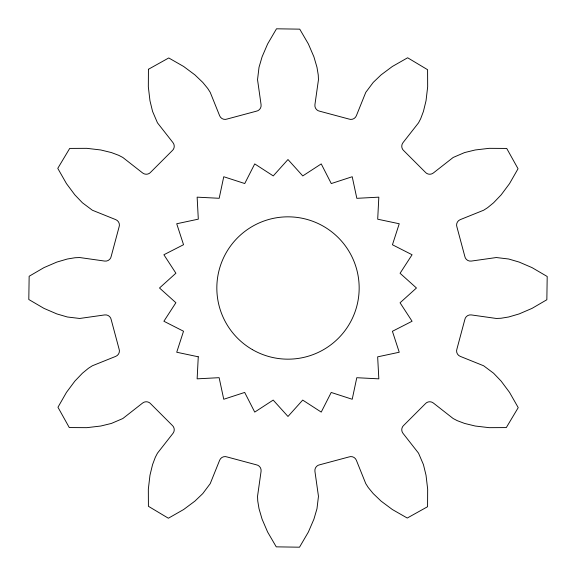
<?xml version="1.0" encoding="UTF-8"?>
<svg xmlns="http://www.w3.org/2000/svg" width="576" height="576" viewBox="0 0 576 576"><rect width="100%" height="100%" fill="white"/><g stroke="black" fill="none" stroke-linecap="round" stroke-linejoin="round"><path stroke-width="0.86" d="M148.435 69.278L148.334 86.846L149.976 100.778L152.561 111.384L157.464 122.825L173.002 142.668A5.818 5.818 0 0 1 172.051 150.847L150.847 172.051A5.818 5.818 0 0 1 142.668 173.002L122.825 157.464L118.678 155.304L111.384 152.561L100.778 149.976L86.846 148.334L69.703 148.414L57.773 168.365L66.47 183.629L74.858 194.875L82.397 202.766L92.362 210.226L115.747 219.636A5.818 5.818 0 0 1 119.009 227.196L111.247 256.162A5.818 5.818 0 0 1 104.645 261.072L79.682 257.537L75.01 257.746L67.32 259.013L56.851 262.08L43.963 267.624L29.153 276.257L28.8 299.506L43.963 308.376L56.851 313.92L67.32 316.987L79.682 318.463L104.645 314.928A5.818 5.818 0 0 1 111.247 319.838L119.009 348.804A5.818 5.818 0 0 1 115.747 356.364L92.362 365.774L88.416 368.294L82.397 373.234L74.858 381.125L66.47 392.371L57.96 407.254L69.278 427.565L86.846 427.666L100.778 426.024L111.384 423.439L122.825 418.536L142.668 402.998A5.818 5.818 0 0 1 150.847 403.949L172.051 425.153A5.818 5.818 0 0 1 173.002 433.332L157.464 453.175L155.304 457.322L152.561 464.616L149.976 475.222L148.334 489.154L148.414 506.297L168.365 518.227L183.629 509.53L194.875 501.142L202.766 493.603L210.226 483.638L219.636 460.253A5.818 5.818 0 0 1 227.196 456.991L256.162 464.753A5.818 5.818 0 0 1 261.072 471.355L257.537 496.318L257.746 500.99L259.013 508.68L262.08 519.149L267.624 532.037L276.257 546.847L299.506 547.2L308.376 532.037L313.92 519.149L316.987 508.68L318.463 496.318L314.928 471.355A5.818 5.818 0 0 1 319.838 464.753L348.804 456.991A5.818 5.818 0 0 1 356.364 460.253L365.774 483.638L368.294 487.584L373.234 493.603L381.125 501.142L392.371 509.53L407.254 518.04L427.565 506.722L427.666 489.154L426.024 475.222L423.439 464.616L418.536 453.175L402.998 433.332A5.818 5.818 0 0 1 403.949 425.153L425.153 403.949A5.818 5.818 0 0 1 433.332 402.998L453.175 418.536L457.322 420.696L464.616 423.439L475.222 426.024L489.154 427.666L506.297 427.586L518.227 407.635L509.53 392.371L501.142 381.125L493.603 373.234L483.638 365.774L460.253 356.364A5.818 5.818 0 0 1 456.991 348.804L464.753 319.838A5.818 5.818 0 0 1 471.355 314.928L496.318 318.463L500.99 318.254L508.68 316.987L519.149 313.92L532.037 308.376L546.847 299.743L547.2 276.494L532.037 267.624L519.149 262.08L508.68 259.013L496.318 257.537L471.355 261.072A5.818 5.818 0 0 1 464.753 256.162L456.991 227.196A5.818 5.818 0 0 1 460.253 219.636L483.638 210.226L487.584 207.706L493.603 202.766L501.142 194.875L509.53 183.629L518.04 168.746L506.722 148.435L489.154 148.334L475.222 149.976L464.616 152.561L453.175 157.464L433.332 173.002A5.818 5.818 0 0 1 425.153 172.051L403.949 150.847A5.818 5.818 0 0 1 402.998 142.668L418.536 122.825L420.696 118.678L423.439 111.384L426.024 100.778L427.666 86.846L427.586 69.703L407.635 57.773L392.371 66.47L381.125 74.858L373.234 82.397L365.774 92.362L356.364 115.747A5.818 5.818 0 0 1 348.804 119.009L319.838 111.247A5.818 5.818 0 0 1 314.928 104.645L318.463 79.682L318.254 75.01L316.987 67.32L313.92 56.851L308.376 43.963L299.743 29.153L276.494 28.8L267.624 43.963L262.08 56.851L259.013 67.32L257.537 79.682L261.072 104.645A5.818 5.818 0 0 1 256.162 111.247L227.196 119.009A5.818 5.818 0 0 1 219.636 115.747L210.226 92.362L207.706 88.416L202.766 82.397L194.875 74.858L183.629 66.47L168.746 57.96L148.435 69.278M198.266 356.796L197.136 378.842L219.132 377.676L223.747 399.262L244.685 392.436L254.729 412.092L273.19 400.082L287.986 416.47L302.702 400.09L321.235 412.092L331.214 392.465L352.217 399.262L356.782 377.712L378.828 378.842L377.654 356.846L399.24 352.238L392.414 331.294L412.078 321.25L400.068 302.789L416.455 288L400.075 273.276L412.078 254.75L392.443 244.764L399.24 223.762L377.698 219.204L378.828 197.158L356.832 198.324L352.217 176.738L331.279 183.564L321.235 163.908L302.767 175.918L287.978 159.53L273.254 175.91L254.729 163.908L244.75 183.535L223.747 176.738L219.182 198.288L197.136 197.158L198.31 219.154L176.717 223.762L183.542 244.706L163.886 254.75L175.896 273.211L159.509 288L175.889 302.724L163.886 321.25L183.521 331.236L176.724 352.238L198.266 356.796M252.418 349.632A71.165 71.165 0 0 0 359.165 288A71.165 71.165 0 0 0 252.418 226.368A71.165 71.165 0 0 0 252.418 349.632"/></g></svg>
